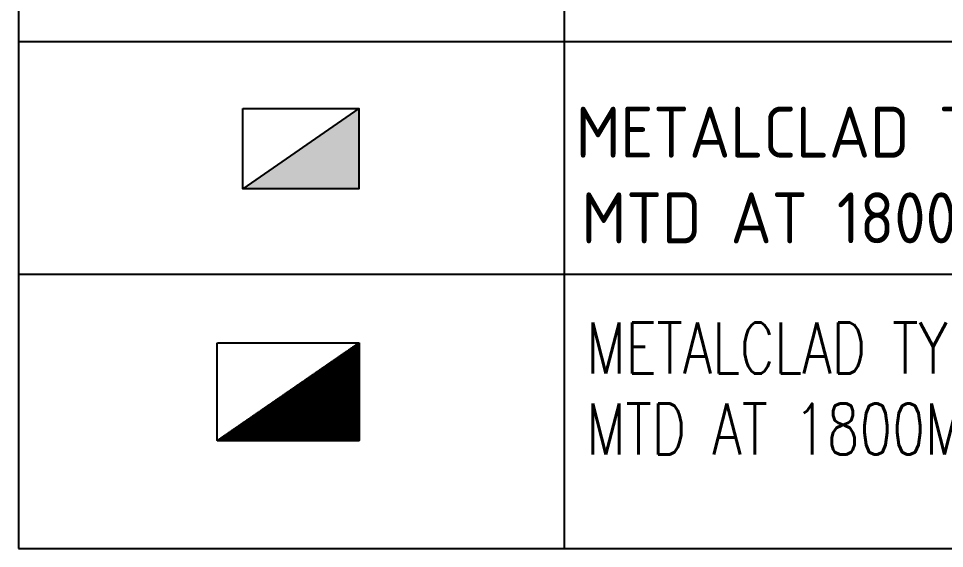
# Model space of a CAD drawing. Header units: inches. Extents: x 16928 to 514628, y -1471 to 241387.
# Drawn here: x 327427 to 331066, y 12409 to 14490 of the extents above; entities that cross this region are included whole.
import ezdxf

# ---------------------------------------------------------------- set-up
doc = ezdxf.new("R2010")
doc.units = ezdxf.units.IN
doc.header["$MEASUREMENT"] = 0
doc.linetypes.add('HIDDEN', pattern=[0.375, 0.25, -0.125])
doc.layers.add('ELECT', color=6, linetype='Continuous')
doc.layers.add('LAMPU', color=7, linetype='Continuous')
doc.styles.add('ROMANS', font='ROMANS', dxfattribs={"width": 0.7})
doc.styles.add('STYLE1', font='ISOCP.SHX')

# ---------------------------------------------------------------- blocks, each defined once
blk = doc.blocks.new('DB G')
at = {"layer": 'ELECT', "linetype": 'HIDDEN'}
h = blk.add_hatch(dxfattribs=at)
h.set_pattern_fill('ANSI31', color=3)
h.paths.add_polyline_path([(13841.4, 40815.3), (13841.4, 41200.3), (13282.8, 40815.3)])
at = {"layer": 'ELECT', "color": 7, "linetype": 'HIDDEN'}
blk.add_line((13841.4, 41200.3), (13282.8, 40815.3), dxfattribs=at)
blk.add_lwpolyline([(13282.8, 41200.3), (13841.4, 41200.3), (13841.4, 40815.3), (13282.8, 40815.3)], close=True, dxfattribs=at)
blk = doc.blocks.new('DB')
at = {"layer": 'ELECT', "color": 2}
blk.add_line((253742.9, 25513.1), (253287.9, 25198.1), dxfattribs=at)
blk.add_lwpolyline([(253287.9, 25513.1), (253742.9, 25513.1), (253742.9, 25198.1), (253287.9, 25198.1)], close=True, dxfattribs=at)
blk.add_solid([(253742.9, 25513.1), (253742.9, 25198.1), (253287.9, 25198.1)], dxfattribs=at)

msp = doc.modelspace()

# ---------------------------------------------------------------- linework, layer by layer
at = {"layer": 'LAMPU', "color": 1}
for p, q in [((329570.9, 19099.3), (329570.9, 12409.2)), ((327427.1, 18239.9), (327427.1, 12409.2)), ((327427.1, 14399.6), (338402.6, 14399.6)), ((327427.1, 13486.3), (338402.6, 13486.3)), ((327427.1, 12409.2), (338402.6, 12409.2))]:
    msp.add_line(p, q, dxfattribs=at)

# ---------------------------------------------------------------- block references
at = {"color": 7, "linetype": 'HIDDEN'}
msp.add_blockref('DB G', (314924.5, -27983.4), dxfattribs=at)
at = {"layer": 'LAMPU', "color": 1}
msp.add_blockref('DB', (75021.1, -11376.3), dxfattribs=at)

# ---------------------------------------------------------------- texts
at = {"char_height": 200, "attachment_point": 1, "style": 'STYLE1'}
for s, insert, width in [('METALCLAD TYPE DISTRIBUTION BOARD L&F', (329617.1, 14144.1), 6468.888), ('MTD AT 1800MM HIGH FROM FFL TO UNDERSIDE OF BOARD', (329639.5, 13807.6), 8552.415)]:
    msp.add_mtext(s, dxfattribs=dict(at, insert=insert, width=width))
at = {"layer": 'ELECT', "color": 7, "style": 'ROMANS', "width": 0.75}
for s, p in [('METALCLAD TYPE DISTRIBUTION BOARD AC', (329658.2, 13096.1)), ('MTD AT 1800MM HIGH FROM FFL TO UNDERSIDE OF BOARD', (329658.2, 12778.4))]:
    msp.add_text(s, height=200, dxfattribs=at).set_placement(p)

doc.saveas('drawing.dxf')
